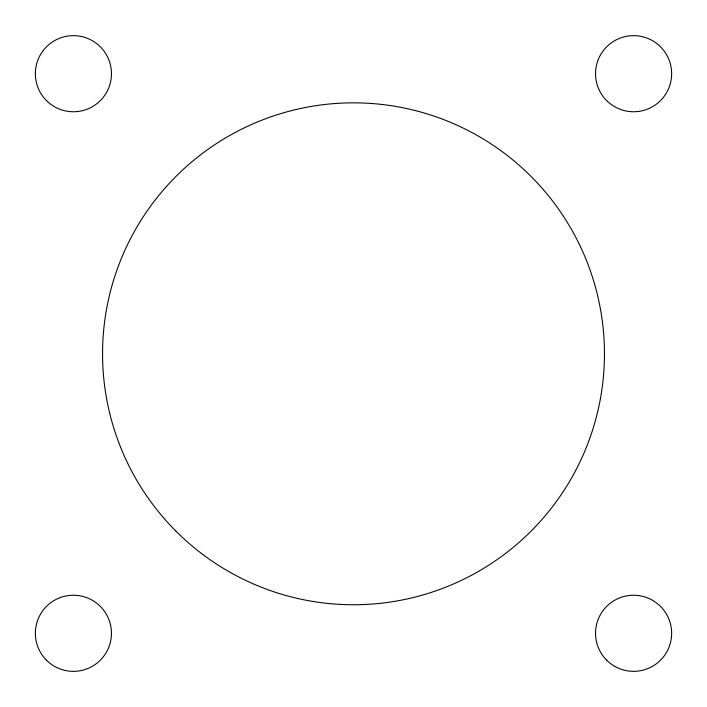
<?xml version="1.0" encoding="UTF-8"?>
<svg xmlns="http://www.w3.org/2000/svg" width="707" height="707" viewBox="0 0 707 707"><rect width="100%" height="100%" fill="white"/><g stroke="black" fill="none" stroke-linecap="round" stroke-linejoin="round"><path stroke-width="1.06" d="M606.677 100.615A38.063 38.063 0 0 0 670.351 83.559A38.063 38.063 0 0 0 623.742 36.941A38.063 38.063 0 0 0 606.677 100.615M46.494 100.615A38.063 38.063 0 0 0 110.168 83.559A38.063 38.063 0 0 0 63.559 36.941A38.063 38.063 0 0 0 46.494 100.615M176.052 531.249A250.95 250.95 0 0 0 595.904 418.747A250.95 250.95 0 0 0 288.553 111.397A250.95 250.95 0 0 0 176.052 531.249M46.494 660.205A38.063 38.063 0 0 0 110.168 643.14A38.063 38.063 0 0 0 63.559 596.531A38.063 38.063 0 0 0 46.494 660.205M606.677 660.205A38.063 38.063 0 0 0 670.351 643.14A38.063 38.063 0 0 0 623.742 596.531A38.063 38.063 0 0 0 606.677 660.205"/></g></svg>
